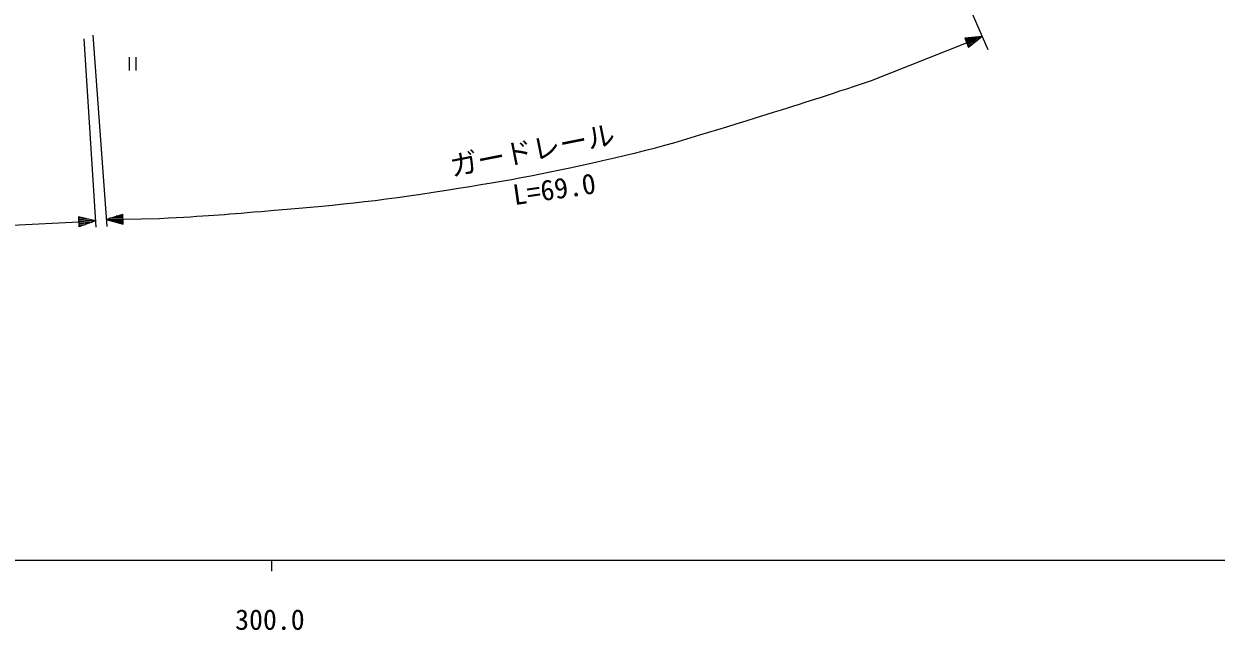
# Model space of a CAD drawing. Units: millimetres, scale not verified. Extents: x 40000 to 680000, y 20000 to 380000.
# Drawn here: x 345790 to 452657, y 198715 to 253057 of the extents above; entities that cross this region are included whole.
import ezdxf
from ezdxf.enums import TextEntityAlignment as Align

# ---------------------------------------------------------------- set-up
doc = ezdxf.new("R2010")
doc.units = ezdxf.units.MM
doc.header["$LTSCALE"] = 1000
for name, color, linetype, lineweight in [('M-BGD', 7, 'Continuous', 25), ('M-STR-HTXT', 7, 'Continuous', 13), ('M-TTL-BAND', 7, 'Continuous', 25)]:
    doc.layers.add(name, color=color, linetype=linetype, lineweight=lineweight)
doc.styles.add('ＭＳ ゴシック', font='')
doc.styles.get('ＭＳ ゴシック').set_extended_font_data('MS Gothic')

msp = doc.modelspace()

# ---------------------------------------------------------------- linework, layer by layer
at = {"layer": 'M-BGD'}
for p, q in [((355231, 250064), (355231, 248864)), ((355831, 250064), (355831, 248864))]:
    msp.add_line(p, q, dxfattribs=at)
at = {"layer": 'M-STR-HTXT'}
for p, q in [((424305, 269098), (432185, 250746)), ((351162, 251708), (352228, 234839)), ((351982, 252036), (353215, 234893)), ((421779, 247987), (430286, 251369)), ((431680, 251923), (430119, 251787)), ((430119, 251787), (430452, 250950)), ((430431, 251814), (430153, 251703)), ((430186, 251620), (430743, 251841)), ((431056, 251868), (430219, 251536)), ((430252, 251452), (431368, 251896)), ((431680, 251923), (430286, 251369)), ((430319, 251285), (431434, 251728)), ((431189, 251534), (430352, 251201)), ((430385, 251118), (430943, 251339)), ((430697, 251145), (430419, 251034)), ((431680, 251923), (430452, 250950)), ((352202, 235395), (350681, 235769)), ((350681, 235769), (350726, 234871)), ((350985, 235695), (350686, 235680)), ((350690, 235590), (351290, 235620)), ((351594, 235545), (350695, 235500)), ((350699, 235410), (351898, 235470)), ((352202, 235395), (350704, 235320)), ((350708, 235230), (351907, 235290)), ((351612, 235185), (350713, 235140)), ((352202, 235395), (350726, 234871)), ((353169, 235532), (354661, 236007)), ((353169, 235532), (354669, 235557)), ((353169, 235532), (354677, 235107)), ((354668, 235647), (353468, 235627)), ((354671, 235467), (353471, 235447)), ((353766, 235722), (354666, 235737)), ((353772, 235362), (354672, 235377)), ((354664, 235827), (354065, 235817)), ((354674, 235287), (354074, 235277)), ((354363, 235912), (354663, 235917)), ((354375, 235192), (354675, 235197)), ((354677, 235107), (354661, 236007)), ((354669, 235557), (357963, 235613)), ((350717, 235050), (351317, 235081)), ((351022, 234976), (350722, 234960))]:
    msp.add_line(p, q, dxfattribs=at)
msp.add_lwpolyline([(279719, 232086), (319088, 233730), (350704, 235320)], dxfattribs=at)
msp.add_open_spline([(357963, 235613), (362335, 235856), (363503, 235953), (367049, 236246), (373561, 236785), (377216, 237123), (383670, 238146), (389583, 239083), (392890, 239689), (398721, 241045), (404143, 242305), (407104, 243321), (412421, 244967), (416090, 246102), (417280, 246482), (421779, 247987)], degree=3, knots=[0, 0, 0, 0, 1, 1, 1, 2, 2, 2, 3, 3, 3, 4, 4, 4, 5, 5, 5, 5], dxfattribs=at)
at = {"layer": 'M-TTL-BAND'}
for p, q in [((40000, 205000), (579000, 205000)), ((368000, 205000), (368000, 204000))]:
    msp.add_line(p, q, dxfattribs=at)

# ---------------------------------------------------------------- texts
at = {"layer": 'M-STR-HTXT', "style": 'ＭＳ ゴシック'}
for s, rotation, p in [('ガードレール', 11.254, (391645, 240303)), ('L=69.0', 8.272, (393538, 236800))]:
    msp.add_text(s, height=1833, rotation=rotation, dxfattribs=at).set_placement(p, align=Align.BOTTOM_CENTER)
at = {"layer": 'M-TTL-BAND', "style": 'ＭＳ ゴシック'}
msp.add_text('300.0', height=1833, dxfattribs=at).set_placement((367844, 198195), align=Align.BOTTOM_CENTER)

doc.saveas('drawing.dxf')
